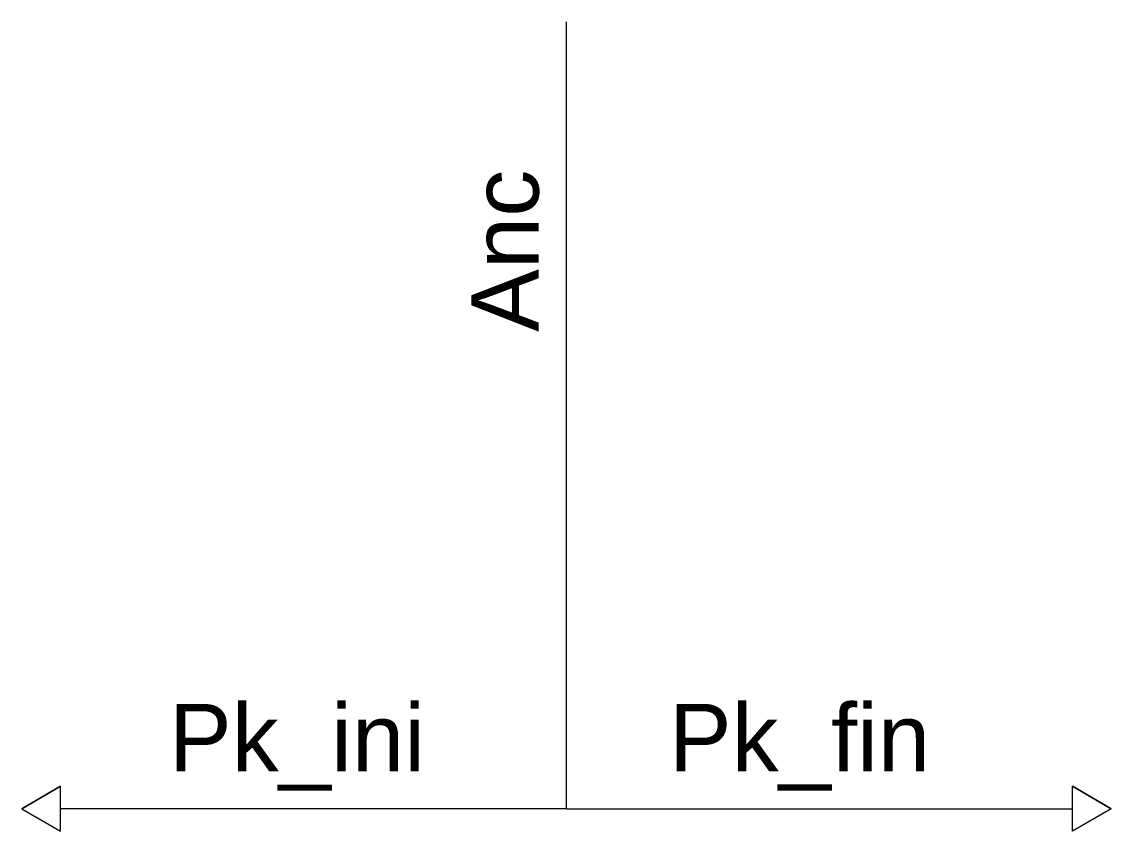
# Model space of a CAD drawing. Header units: metres. Extents: x -12.1 to 12.1, y -18 to 0.
import ezdxf
from ezdxf.enums import TextEntityAlignment as Align

# ---------------------------------------------------------------- set-up
doc = ezdxf.new("R2010")
doc.units = ezdxf.units.M
doc.layers.add('E-TEXTO', color=7, linetype='Continuous')
doc.styles.add('arial', font='arial.ttf')

msp = doc.modelspace()

# ---------------------------------------------------------------- linework, layer by layer
at = {"ltscale": 0.9}
msp.add_line((0, -17.523), (0, 0), dxfattribs=at)
for p, q in [((-12.133, -17.523), (-11.267, -17.023)), ((-11.267, -17.023), (-12.133, -17.523)), ((-11.267, -18.023), (-11.267, -17.023)), ((-11.267, -18.023), (-11.267, -17.023)), ((12.133, -17.523), (11.267, -17.023)), ((11.267, -18.023), (11.267, -17.023)), ((11.267, -18.023), (11.267, -17.023)), ((11.267, -17.023), (12.133, -17.523)), ((-12.133, -17.523), (-11.267, -18.023)), ((-12.133, -17.523), (-11.267, -18.023)), ((0, -17.523), (-11.267, -17.523)), ((0, -17.523), (11.267, -17.523)), ((12.133, -17.523), (11.267, -18.023)), ((12.133, -17.523), (11.267, -18.023))]:
    msp.add_line(p, q)

# ---------------------------------------------------------------- texts
at = {"layer": 'E-TEXTO', "ltscale": 0.9, "style": 'arial'}
msp.add_attdef('Anc', text='', height=1.5, rotation=90, dxfattribs=at).set_placement((-1.37, -5.099), align=Align.MIDDLE_CENTER)
for tag, p in [('Pk_ini', (-6.002, -15.939)), ('Pk_fin', (5.191, -15.938))]:
    msp.add_attdef(tag, text='', height=1.5, dxfattribs=at).set_placement(p, align=Align.MIDDLE_CENTER)

doc.saveas('drawing.dxf')
